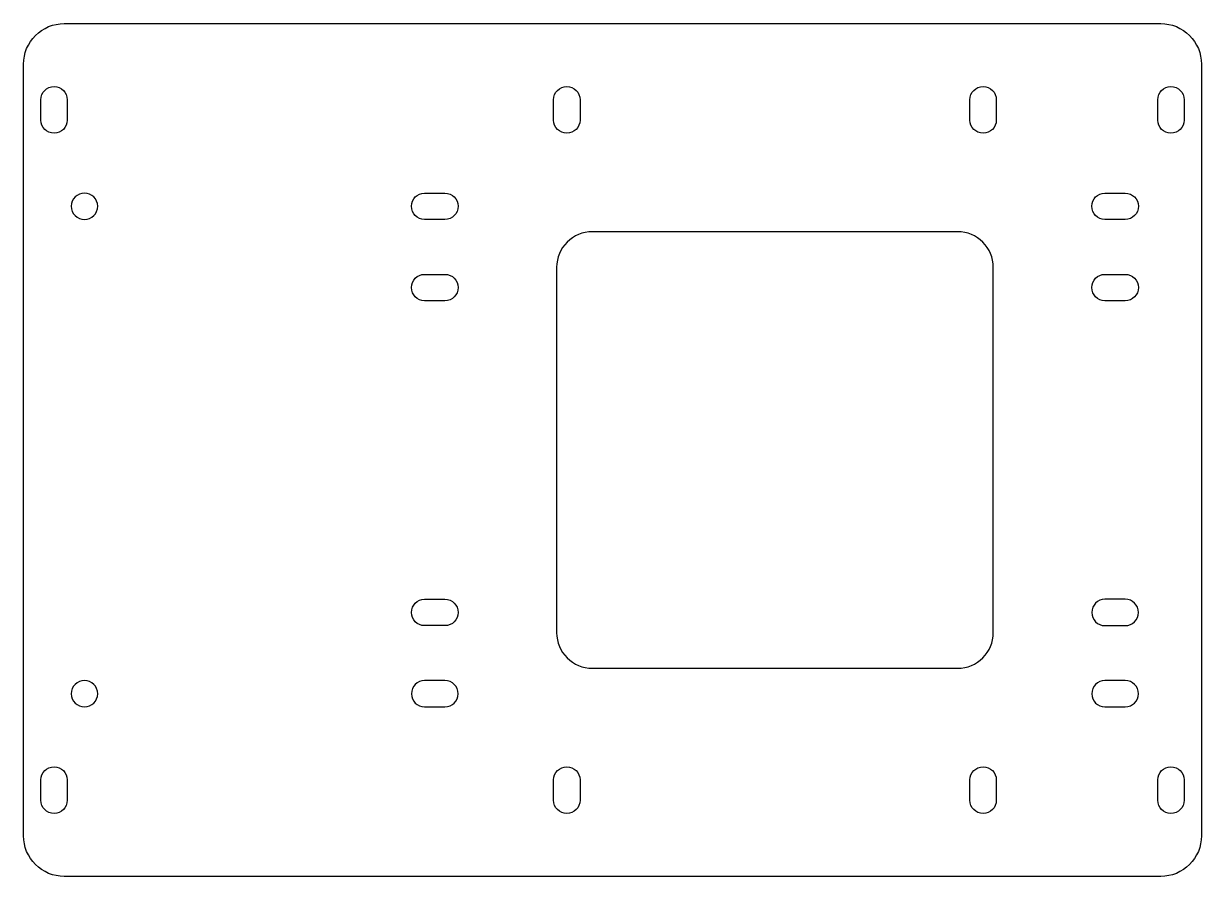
# Model space of a CAD drawing. Header units: millimetres. Extents: x -8 to 224, y 0 to 168.
import ezdxf

# ---------------------------------------------------------------- set-up
doc = ezdxf.new("R2010")
doc.units = ezdxf.units.MM

msp = doc.modelspace()

# ---------------------------------------------------------------- linework, layer by layer
at = {"layer": 'INTERIOR_PROFILES'}
for points in [[(-4.6, 153, -1), (0.6, 153), (0.6, 149, -1), (-4.6, 149)], [(96.4, 153, -1), (101.6, 153), (101.6, 149, -1), (96.4, 149)], [(178.4, 153, -1), (183.6, 153), (183.6, 149, -1), (178.4, 149)], [(215.4, 153, -1), (220.6, 153), (220.6, 149, -1), (215.4, 149)], [(75, 134.6, -1), (75, 129.4), (71, 129.4, -1), (71, 134.6)], [(205, 129.4, -1), (205, 134.6), (209, 134.6, -1), (209, 129.4)], [(183, 48), (183, 120, 0.414214), (176, 127), (104, 127, 0.414214), (97, 120), (97, 48, 0.414214), (104, 41), (176, 41, 0.414214)], [(75, 118.6, -1), (75, 113.4), (71, 113.4, -1), (71, 118.6)], [(209, 118.6, -1), (209, 113.4), (205, 113.4, -1), (205, 118.6)], [(75, 54.6, -1), (75, 49.4), (71, 49.4, -1), (71, 54.6)], [(209, 54.6), (205, 54.6, 1), (205, 49.4), (209, 49.4, 1)], [(71, 33.4), (75, 33.4, 1), (75, 38.6), (71, 38.6, 1)], [(209, 38.6), (205, 38.6, 1), (205, 33.4), (209, 33.4, 1)], [(-4.6, 19, -1), (0.6, 19), (0.6, 15, -1), (-4.6, 15)], [(96.4, 19, -1), (101.6, 19), (101.6, 15, -1), (96.4, 15)], [(178.4, 19, -1), (183.6, 19), (183.6, 15, -1), (178.4, 15)], [(215.4, 19, -1), (220.6, 19), (220.6, 15, -1), (215.4, 15)]]:
    msp.add_lwpolyline(points, format="xyb", close=True, dxfattribs=at)
at = {"layer": 'INTERIOR_PROFILES', "extrusion": (0, 0, -1)}
for centre in [(-4, 132), (-4, 36)]:
    msp.add_circle(centre, 2.6, dxfattribs=at)
at = {"layer": 'OUTER_PROFILES'}
msp.add_lwpolyline([(-8, 8), (-8, 160, -0.414214), (0, 168), (216, 168, -0.414214), (224, 160), (224, 8, -0.414214), (216, 0), (0, 0, -0.414214)], format="xyb", close=True, dxfattribs=at)

doc.saveas('drawing.dxf')
